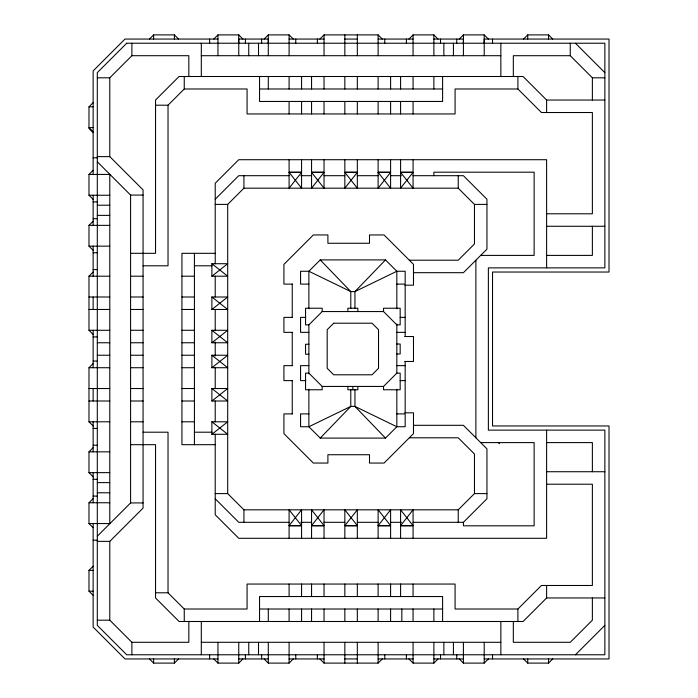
<?xml version="1.0" encoding="UTF-8"?>
<svg xmlns="http://www.w3.org/2000/svg" width="698" height="698" viewBox="0 0 698 698"><rect width="100%" height="100%" fill="white"/><g stroke="black" fill="none" stroke-linecap="round" stroke-linejoin="round"><path stroke-width="1.05" d="M238.751 43.224L238.751 39.062L268.294 39.062L268.294 43.224M463.411 43.224L463.411 39.062L433.868 39.062M484.211 43.224L484.211 39.062L609.014 39.062L609.014 272.037L492.526 272.037L492.526 425.963L609.014 425.963L609.014 658.938L484.211 658.938M301.571 172.371L289.094 188.181L289.094 172.371L301.571 172.371L301.571 188.181L289.094 172.371M324.038 172.371L311.561 188.181L311.561 172.371L324.038 172.371L324.038 188.181L311.561 172.371M357.324 172.371L344.838 188.181L344.838 172.371L357.324 172.371L357.324 188.181L344.838 172.371M390.601 172.371L378.124 188.181L378.124 172.371L390.601 172.371L390.601 188.181L378.124 172.371M413.068 172.371L400.591 188.181L400.591 172.371L413.068 172.371L413.068 188.181L400.591 172.371M289.094 525.629L301.571 509.819L301.571 525.629L289.094 525.629L289.094 509.819L301.571 525.629M311.561 525.629L324.038 509.819L324.038 525.629L311.561 525.629L311.561 509.819L324.038 525.629M344.838 525.629L357.324 509.819L357.324 525.629L344.838 525.629L344.838 509.819L357.324 525.629M378.124 525.629L390.601 509.819L390.601 525.629L378.124 525.629L378.124 509.819L390.601 525.629M400.591 525.629L413.068 509.819L413.068 525.629L400.591 525.629L400.591 509.819L413.068 525.629M396.839 308.795L396.839 271.26L385.497 259.909L354.942 291.589L354.942 308.403M308.882 389.205L308.882 426.74L320.234 438.091L350.789 406.411L350.789 389.597M188.826 621.499L188.826 642.3L131.887 642.3L109.787 620.19L109.787 541.378L143.064 508.1L143.064 189.9L109.787 156.622L109.787 77.81L131.887 55.7L188.826 55.7L188.826 76.501M149.459 39.062L153.612 34.9L174.413 34.9L178.575 39.062M93.139 132.637L88.986 128.476L88.986 106.811L93.139 102.65M213.789 39.062L217.951 34.9L238.751 34.9L242.913 39.062M93.139 199.401L88.986 195.239L88.986 174.439L93.139 170.277M143.064 265.798L168.026 265.798L168.026 105.206L184.255 88.986L247.075 88.986L247.075 113.948L455.087 113.948L455.087 88.986L517.907 88.986L541.439 112.518L592.375 112.518L592.375 213.789L546.613 213.789M264.132 39.062L268.294 34.9L289.094 34.9L293.256 39.062M93.139 250.32L88.986 246.158L88.986 225.358L93.139 221.196M319.876 39.062L324.038 34.9L378.124 34.9L382.286 39.062M93.139 334.438L88.986 330.276L88.986 276.199L93.139 272.037M215.22 199.227L238.751 175.695L289.094 175.695M409.325 437.794L458.237 437.794L474.457 454.014L474.457 493.599L458.237 509.819L243.925 509.819L227.696 493.599L227.696 204.401L243.925 188.181L458.237 188.181L474.457 204.401L474.457 243.986L458.237 260.206L409.325 260.206M408.906 39.062L413.068 34.9L433.868 34.9L438.03 39.062M93.139 425.963L88.986 421.801L88.986 367.724L93.139 363.562M459.249 39.062L463.411 34.9L484.211 34.9L488.373 39.062M93.139 476.804L88.986 472.642L88.986 451.842L93.139 447.68M523.587 39.062L527.74 34.9L548.541 34.9L552.703 39.062M385.497 259.909L320.234 259.909L308.882 271.26L308.882 308.795M93.139 527.723L88.986 523.561L88.986 502.761L93.139 498.599M97.301 536.212L130.587 502.926L130.587 195.074L97.301 161.788M308.882 373.962L308.882 324.867L322.197 311.561L383.534 311.561L396.839 324.867L400.172 324.867L400.172 308.228L383.534 308.228L383.534 311.561M93.139 595.35L88.986 591.189L88.986 570.388L93.139 566.226M322.197 386.439L322.197 389.772L305.558 389.772L305.558 373.133L308.882 373.133L322.197 386.439L383.534 386.439L396.839 373.133L396.839 324.038M320.234 438.091L385.497 438.091L396.839 426.74L396.839 389.205M149.459 658.938L153.612 663.1L174.413 663.1L178.575 658.938M213.789 658.938L217.951 663.1L238.751 663.1L242.913 658.938M264.132 658.938L268.294 663.1L289.094 663.1L293.256 658.938M413.068 522.305L463.411 522.305L486.942 498.773L486.942 448.849L463.411 425.309L413.486 425.309M319.876 658.938L324.038 663.1L378.124 663.1L382.286 658.938M408.906 658.938L413.068 663.1L433.868 663.1L438.03 658.938M143.064 432.202L168.026 432.202L168.026 592.794L184.255 609.014L247.075 609.014L247.075 584.052L455.087 584.052L455.087 609.014L517.907 609.014L541.439 585.482L592.375 585.482L592.375 484.211L546.613 484.211M604.861 597.959L546.613 597.959L523.081 621.499L179.081 621.499L155.549 597.959L155.549 444.687L130.587 444.687M459.249 658.938L463.411 663.1L484.211 663.1L488.373 658.938M523.587 658.938L527.74 663.1L548.541 663.1L552.703 658.938M575.44 654.776L604.861 625.364M211.887 276.199L227.696 263.713L211.887 263.713L211.887 276.199L227.696 276.199L211.887 263.713M211.887 309.476L227.696 296.999L211.887 296.999L211.887 309.476L227.696 309.476L211.887 296.999M211.887 342.762L227.696 330.276L211.887 330.276L211.887 342.762L227.696 342.762L211.887 330.276M211.887 367.724L227.696 355.238L211.887 355.238L211.887 367.724L227.696 367.724L211.887 355.238M211.887 401.001L227.696 388.524L211.887 388.524L211.887 401.001L227.696 401.001L211.887 388.524M211.887 434.287L227.696 421.801L211.887 421.801L211.887 434.287L227.696 434.287L211.887 421.801M217.951 39.062L124.994 39.062L93.139 70.917L93.139 174.439M289.094 39.062L324.038 39.062M344.838 39.062L357.324 39.062M378.124 39.062L413.068 39.062M201.312 55.7L500.85 55.7M592.375 100.041L592.375 77.81L570.266 55.7L513.327 55.7L513.327 76.501M97.301 77.81L109.787 77.81M592.375 77.81L604.861 77.81M259.551 88.986L442.602 88.986M130.587 253.313L155.549 253.313L155.549 100.041L179.081 76.501L523.081 76.501L546.613 100.041L604.861 100.041M155.549 105.206L168.026 105.206M88.986 106.811L93.139 106.811M93.139 127.612L88.986 127.612L93.139 131.774M97.301 156.622L109.787 156.622M93.139 157.792L97.301 157.792M88.986 174.439L109.787 174.439M300.742 175.695L311.561 175.695M324.038 175.695L344.838 175.695M357.324 175.695L378.124 175.695M390.601 175.695L401.42 175.695M413.068 175.695L463.411 175.695L486.942 199.227L486.942 249.151L463.411 272.691L413.486 272.691M130.587 195.074L143.064 195.074M88.986 195.239L109.787 195.239M93.139 201.897L97.301 201.897M215.22 204.401L227.696 204.401M474.457 204.401L486.942 204.401M97.301 205.221L109.787 205.221M97.301 215.377L109.787 215.377M93.139 218.701L97.301 218.701M88.986 225.358L109.787 225.358M546.613 226.274L604.861 226.274M88.986 246.158L109.787 246.158M93.139 252.772L97.301 252.772M215.22 253.313L181.934 253.313L181.934 444.687L215.22 444.687M480.704 255.398L534.136 255.398L534.136 172.188L433.868 172.188L433.868 175.695M546.613 255.398L592.375 255.398L592.375 226.274M194.419 265.798L212.096 265.798M93.139 269.576L97.301 269.576M88.986 276.199L109.787 276.199M130.587 276.199L143.064 276.199M181.934 276.199L194.419 276.199M292.575 284.103L283.92 284.103L283.92 264.368L313.341 234.947L327.903 234.947L327.903 243.27L369.504 243.27L369.504 234.947L384.066 234.947L413.486 264.368L413.486 285.168L404.831 285.168M308.882 284.103L300.568 284.103L300.568 271.26L308.882 271.26L350.789 291.589L354.942 291.589L396.839 271.26L405.163 271.26L405.163 284.103L396.839 284.103M88.986 296.999L109.787 296.999M130.587 296.999L143.064 296.999M181.934 296.999L194.419 296.999M88.986 309.476L109.787 309.476M130.587 309.476L143.064 309.476M181.934 309.476L194.419 309.476M292.575 317.381L283.92 317.381L283.92 332.361L292.575 332.361M305.768 317.381L300.568 317.381L300.568 332.361L308.882 332.361M400.172 317.381L405.163 317.381M308.882 324.867L305.558 324.867L305.558 308.228L322.197 308.228L322.197 311.561M88.986 330.276L109.787 330.276M130.587 330.276L143.064 330.276M181.934 330.276L194.419 330.276M396.839 332.361L405.163 332.361M404.831 336.523L413.486 336.523L413.486 361.477L404.831 361.477M93.139 336.933L97.301 336.933M97.301 342.762L109.787 342.762M130.587 342.762L143.064 342.762M181.934 342.762L194.419 342.762M396.839 344.009L400.172 344.009L400.172 353.991L396.839 353.991M308.882 344.245L305.558 344.245L305.558 354.235L308.882 354.235M97.301 355.238L109.787 355.238M130.587 355.238L143.064 355.238M181.934 355.238L194.419 355.238M93.139 361.067L97.301 361.067M292.575 365.639L283.92 365.639L283.92 380.619L292.575 380.619M308.882 365.639L300.568 365.639L300.568 380.619L305.768 380.619M396.839 365.639L405.163 365.639M88.986 367.724L109.787 367.724M130.587 367.724L143.064 367.724M181.934 367.724L194.419 367.724M396.839 373.133L400.172 373.133L400.172 389.772L383.534 389.772L383.534 386.439M400.172 380.619L405.163 380.619M88.986 388.524L109.787 388.524M130.587 388.524L143.064 388.524M181.934 388.524L194.419 388.524M88.986 401.001L109.787 401.001M130.587 401.001L143.064 401.001M181.934 401.001L194.419 401.001M404.831 412.832L413.486 412.832L413.486 433.633L384.066 463.053L369.504 463.053L369.504 454.73L327.903 454.73L327.903 463.053L313.341 463.053L283.92 433.633L283.92 413.897L292.575 413.897M308.882 413.897L300.568 413.897L300.568 426.74L308.882 426.74L350.789 406.411L354.942 406.411L396.839 426.74L405.163 426.74L405.163 413.897L396.839 413.897M88.986 421.801L109.787 421.801M130.587 421.801L143.064 421.801M181.934 421.801L194.419 421.801M93.139 428.424L97.301 428.424M194.419 432.202L212.096 432.202M480.704 442.602L534.136 442.602L534.136 525.812L463.411 525.812L463.411 522.305M546.613 442.602L592.375 442.602L592.375 471.726M93.139 445.228L97.301 445.228M88.986 451.842L109.787 451.842M546.613 471.726L604.861 471.726M88.986 472.642L109.787 472.642M93.139 479.299L97.301 479.299M97.301 482.623L109.787 482.623M97.301 492.779L109.787 492.779M215.22 493.599L227.696 493.599M474.457 493.599L486.942 493.599M93.139 496.104L97.301 496.104M88.986 502.761L109.787 502.761M130.587 502.926L143.064 502.926M289.094 522.305L238.751 522.305L215.22 498.773M300.742 522.305L311.561 522.305M324.038 522.305L344.838 522.305M357.324 522.305L378.124 522.305M390.601 522.305L401.42 522.305M88.986 523.561L109.952 523.561M93.139 540.208L97.301 540.208M97.301 541.378L109.787 541.378M88.986 570.388L93.139 570.388M88.986 591.189L93.139 591.189M155.549 592.794L168.026 592.794M259.551 609.014L442.602 609.014M97.301 620.19L109.787 620.19M201.312 642.3L500.85 642.3M217.951 658.938L124.994 658.938L93.139 627.083L93.139 523.561M238.751 658.938L268.294 658.938M289.094 658.938L324.038 658.938M344.838 658.938L357.324 658.938M378.124 658.938L413.068 658.938M433.868 658.938L463.411 658.938M575.44 43.224L604.861 72.636M498.355 442.602L499.419 443.675M320.234 259.909L350.789 291.589L350.789 308.403M385.497 438.091L354.942 406.411L354.942 389.597M592.375 597.959L592.375 620.19L570.266 642.3L513.327 642.3L513.327 621.499M570.266 43.224L570.266 55.7M548.541 34.9L548.541 39.062M548.541 658.938L548.541 663.1M546.613 100.041L546.613 112.518M546.613 267.875L546.613 159.711L238.751 159.711L215.22 183.242L215.22 263.713M546.613 430.125L546.613 538.289L238.751 538.289L215.22 514.758L215.22 434.287M546.613 585.482L546.613 597.959M527.74 34.9L527.74 39.062M527.74 658.938L527.74 663.1M517.907 76.501L517.907 88.986M517.907 609.014L517.907 621.499M500.85 43.224L500.85 76.501M500.85 621.499L500.85 654.776M492.526 39.062L492.526 43.224M492.526 654.776L492.526 658.938M484.211 34.9L484.211 55.7M484.211 642.3L484.211 663.1M475.888 260.206L475.888 437.794M463.411 34.9L463.411 55.7M463.411 642.3L463.411 663.1M458.237 175.695L458.237 188.181M458.237 509.819L458.237 522.305M456.754 39.062L456.754 43.224M456.754 654.776L456.754 658.938M453.421 43.224L453.421 55.7M453.421 642.3L453.421 654.776M443.858 43.224L443.858 55.7M443.858 642.3L443.858 654.776M442.602 76.501L442.602 101.463L259.551 101.463L259.551 76.501M442.602 621.499L442.602 596.537L259.551 596.537L259.551 621.499M440.525 39.062L440.525 43.224M440.525 654.776L440.525 658.938M433.868 34.9L433.868 55.7M433.868 76.501L433.868 88.986M433.868 609.014L433.868 621.499M433.868 642.3L433.868 663.1M413.068 34.9L413.068 55.7M413.068 76.501L413.068 88.986M413.068 101.463L413.068 113.948M413.068 159.711L413.068 172.188L400.591 172.188L400.591 159.711M413.068 538.289L413.068 525.812L400.591 525.812L400.591 538.289M413.068 584.052L413.068 596.537M413.068 609.014L413.068 621.499M413.068 642.3L413.068 663.1M406.411 39.062L406.411 43.224M406.411 654.776L406.411 658.938M405.163 285.168L405.163 336.523M405.163 361.477L405.163 412.832M401.839 609.014L401.839 621.499M400.591 76.501L400.591 88.986M400.591 101.463L400.591 113.948M400.591 584.052L400.591 596.537M390.601 76.501L390.601 88.986M390.601 101.463L390.601 113.948M390.601 159.711L390.601 172.188L378.124 172.188L378.124 159.711M390.601 538.289L390.601 525.812L378.124 525.812L378.124 538.289M390.601 584.052L390.601 596.537M390.601 609.014L390.601 621.499M384.781 39.062L384.781 43.224M384.781 654.776L384.781 658.938M378.124 34.9L378.124 55.7M378.124 76.501L378.124 88.986M378.124 101.463L378.124 113.948M378.124 584.052L378.124 596.537M378.124 609.014L378.124 621.499M378.124 642.3L378.124 663.1M357.856 311.561L357.856 308.228L347.874 308.228L347.874 311.561M357.856 386.439L357.856 389.772L347.874 389.772L347.874 386.439M357.324 34.9L357.324 55.7M357.324 76.501L357.324 88.986M357.324 101.463L357.324 113.948M357.324 159.711L357.324 172.188L344.838 172.188L344.838 159.711M357.324 538.289L357.324 525.812L344.838 525.812L344.838 538.289M357.324 584.052L357.324 596.537M357.324 609.014L357.324 621.499M357.324 642.3L357.324 663.1M352.865 386.439L352.865 389.772M344.838 34.9L344.838 55.7M344.838 76.501L344.838 88.986M344.838 101.463L344.838 113.948M344.838 584.052L344.838 596.537M344.838 609.014L344.838 621.499M344.838 642.3L344.838 663.1M324.038 34.9L324.038 55.7M324.038 76.501L324.038 88.986M324.038 101.463L324.038 113.948M324.038 159.711L324.038 172.188L311.561 172.188L311.561 159.711M324.038 538.289L324.038 525.812L311.561 525.812L311.561 538.289M324.038 584.052L324.038 596.537M324.038 609.014L324.038 621.499M324.038 642.3L324.038 663.1M317.381 39.062L317.381 43.224M317.381 654.776L317.381 658.938M311.561 76.501L311.561 88.986M311.561 101.463L311.561 113.948M311.561 584.052L311.561 596.537M311.561 609.014L311.561 621.499M301.571 76.501L301.571 88.986M301.571 101.463L301.571 113.948M301.571 159.711L301.571 172.188L289.094 172.188L289.094 159.711M301.571 538.289L301.571 525.812L289.094 525.812L289.094 538.289M301.571 584.052L301.571 596.537M301.571 609.014L301.571 621.499M295.751 39.062L295.751 43.224M295.751 654.776L295.751 658.938M292.244 284.103L292.244 317.381M292.244 332.361L292.244 365.639M292.244 380.619L292.244 413.897M289.094 34.9L289.094 55.7M289.094 76.501L289.094 88.986M289.094 101.463L289.094 113.948M289.094 584.052L289.094 596.537M289.094 609.014L289.094 621.499M289.094 642.3L289.094 663.1M268.294 34.9L268.294 55.7M268.294 76.501L268.294 88.986M268.294 609.014L268.294 621.499M268.294 642.3L268.294 663.1M261.637 39.062L261.637 43.224M261.637 654.776L261.637 658.938M258.513 43.224L258.513 55.7M258.513 642.3L258.513 654.776M248.741 43.224L248.741 55.7M248.741 642.3L248.741 654.776M245.408 39.062L245.408 43.224M245.408 654.776L245.408 658.938M243.925 175.695L243.925 188.181M243.925 509.819L243.925 522.305M238.751 34.9L238.751 55.7M238.751 642.3L238.751 663.1M217.951 34.9L217.951 55.7M217.951 642.3L217.951 663.1M215.22 276.199L215.22 296.999M215.22 309.476L215.22 330.276M215.22 342.046L215.22 355.954M215.22 367.724L215.22 388.524M215.22 401.001L215.22 421.801M209.627 39.062L209.627 43.224M209.627 654.776L209.627 658.938M201.312 43.224L201.312 76.501M201.312 621.499L201.312 654.776M194.419 253.313L194.419 444.687M184.255 76.501L184.255 88.986M184.255 609.014L184.255 621.499M174.413 34.9L174.413 39.062M174.413 658.938L174.413 663.1M153.612 34.9L153.612 39.062M153.612 658.938L153.612 663.1M131.887 43.224L131.887 55.7M131.887 642.3L131.887 654.776M109.787 174.273L109.787 523.561M93.139 195.239L93.139 225.358M93.139 246.158L93.139 276.199M93.139 296.999L93.139 309.476M93.139 330.276L93.139 367.724M93.139 388.524L93.139 401.001M93.139 421.801L93.139 451.842M93.139 472.642L93.139 502.761M126.722 43.224L97.301 72.636L97.301 625.364L126.722 654.776L604.861 654.776L604.861 430.125L488.373 430.125L488.373 267.875L604.861 267.875L604.861 43.224L126.722 43.224M333.679 323.209L327.188 329.692L327.188 368.308L333.679 374.791L372.051 374.791L378.534 368.308L378.534 329.692L372.051 323.209L333.679 323.209"/></g></svg>
